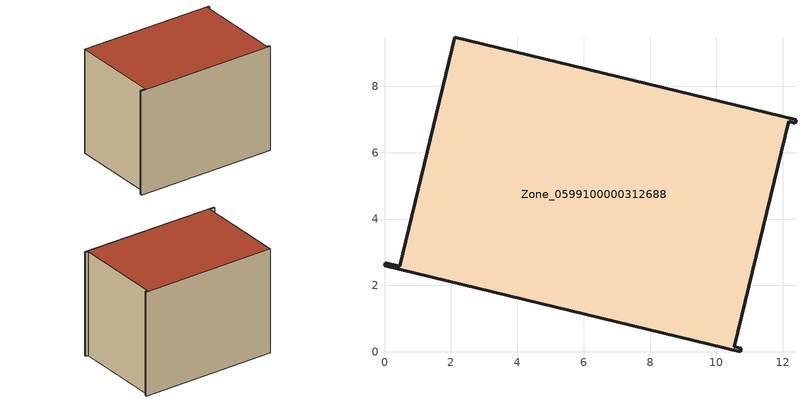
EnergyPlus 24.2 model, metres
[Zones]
Zone_0599100000312688
 floor ground (C_G): 10.72,0 0,2.59 0.02,2.69 0.45,2.58 2.12,9.48 12.4,6.99 12.37,6.89 12.18,6.94 10.54,0.15 10.74,0.1 z0
 wall outside (C_F): 0.45,2.58 0.02,2.69 0,2.59 10.72,0 10.74,0.1 10.54,0.15 12.18,6.94 12.37,6.89 12.4,6.99 2.12,9.48 0.45,2.58 z0:8.18
 roof outside (C_R): 12.4,6.99 2.12,9.48 0.45,2.58 0.02,2.69 0,2.59 10.72,0 10.74,0.1 10.54,0.15 12.18,6.94 12.37,6.89 z8.18
[BUILDING]
Pand.0599100000312688: North Axis=0; Terrain=City; Loads Convergence Tolerance Value=0.04; Temperature Convergence Tolerance Value=0.4; Solar Distribution=FullExterior; Maximum Number of Warmup Days=25; Minimum Number of Warmup Days=1
[Site:Location]
Rotterdam.The.Hague.AP_ZH_NLD Design_Conditions: Latitude=51.96; Longitude=4.45; Time Zone=1; Elevation=-4.5
[SITE:GROUNDTEMPERATURE:BUILDINGSURFACE]
18, 18, 18, 18, 18, 18, 18, 18, 18, 18, 18, 18
[MATERIAL] Thermal Absorptance=0.9; Solar Absorptance=0.7; Visible Absorptance=0.7
Name | Roughness | Thickness | Conductivity | Density | Specific Heat
G.TI.1992-2005 | MediumSmooth | 0.15 | 0.06 | 540 | 1210
F.TI.1992-2005 | Rough | 0.3 | 0.12 | 1920 | 840
R.TI.1992-2005 | MediumRough | 0.2 | 0.08 | 1500 | 1000
[CONSTRUCTION]
C_G: G.TI.1992-2005
C_F: F.TI.1992-2005
C_R: R.TI.1992-2005
[ZONE]
Zone_0599100000312688: Type=1; Multiplier=1; Ceiling Height=Autocalculate; Volume=Autocalculate; Floor Area=autocalculate; Part of Total Floor Area=Yes
[ZONEINFILTRATION:DESIGNFLOWRATE]
Infil_Zone_0599100000312688: Zone or ZoneList or Space or SpaceList=Zone_0599100000312688; Schedule=AlwaysOn; Design Flow Rate Calculation Method=Flow/Area; Flow Rate per Floor Area=0.0015; Constant Term Coefficient=1; Temperature Term Coefficient=0; Velocity Term Coefficient=0; Velocity Squared Term Coefficient=0
[HVACTEMPLATE:ZONE:IDEALLOADSAIRSYSTEM]
Zone_0599100000312688: Maximum Heating Supply Air Temperature=50; Minimum Cooling Supply Air Temperature=13; Maximum Heating Supply Air Humidity Ratio=0.0156; Minimum Cooling Supply Air Humidity Ratio=0.0077; Heating Limit=NoLimit; Cooling Limit=NoLimit; Dehumidification Control Type=ConstantSensibleHeatRatio; Cooling Sensible Heat Ratio=0.7; Dehumidification Setpoint=60; Humidification Control Type=None; Humidification Setpoint=30; Outdoor Air Method=None; Outdoor Air Flow Rate per Person=0.00944; Outdoor Air Flow Rate per Zone Floor Area=0; Outdoor Air Flow Rate per Zone=0; Demand Controlled Ventilation Type=None; Outdoor Air Economizer Type=NoEconomizer; Heat Recovery Type=None; Sensible Heat Recovery Effectiveness=0.7; Latent Heat Recovery Effectiveness=0.65
[ZONECONTROL:THERMOSTAT]
ThermostatControl_Zone_0599100000312688: Zone or ZoneList=Zone_0599100000312688; Control Type Schedule=DualSetpointControlType; Control 1=Thermostat_Zone_0599100000312688; Temperature Difference Between Cutout And Setpoint=0
[THERMOSTATSETPOINT:DUALSETPOINT]
Thermostat_Zone_0599100000312688: Heating Setpoint Temperature Schedule=HeatingSetpoint_Zone_0599100000312688; Cooling Setpoint Temperature Schedule=CoolingSetpoint_Zone_0599100000312688
[SCHEDULE:COMPACT]
HeatingSetpoint_Zone_0599100000312688: Through: 12/31, For: AllDays, Until: 24:00, 21
CoolingSetpoint_Zone_0599100000312688: Through: 12/31, For: AllDays, Until: 24:00, 24
DualSetpointControlType: Through: 12/31, For: AllDays, Until: 24:00, 4
AlwaysOn: Through: 12/31, For: AllDays, Until: 24:00, 1
